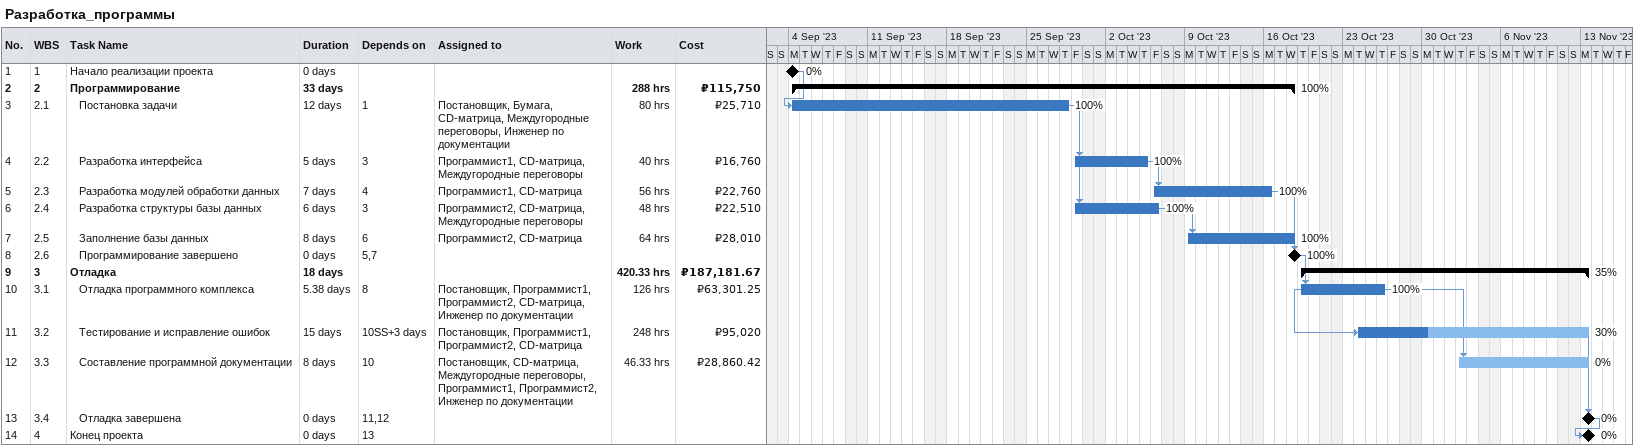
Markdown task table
Разработка_программы

| ID | WBS | Task | Duration | Start | Finish | Predecessors | Resources | % complete | Work (h) | Cost (₽) |
|---|---|---|---|---|---|---|---|---|---|---|
| 1 | 1 | Начало реализации проекта | 0d | 2023-09-04 | 2023-09-04 |  |  | 0 |  |  |
| 2 | 2 | **Программирование** | 33d | 2023-09-04 | 2023-10-18 |  |  | 100 | 288 | 115750 |
| 3 | 2.1 | Постановка задачи | 12d | 2023-09-04 | 2023-09-28 | 1 | Постановщик, Бумага, CD-матрица, Междугородные переговоры, Инженер по документации | 100 | 80 | 25710 |
| 4 | 2.2 | Разработка интерфейса | 5d | 2023-09-29 | 2023-10-05 | 3 | Программист1, CD-матрица, Междугородные переговоры | 100 | 40 | 16760 |
| 5 | 2.3 | Разработка модулей обработки данных | 7d | 2023-10-06 | 2023-10-16 | 4 | Программист1, CD-матрица | 100 | 56 | 22760 |
| 6 | 2.4 | Разработка структуры базы данных | 6d | 2023-09-29 | 2023-10-06 | 3 | Программист2, CD-матрица, Междугородные переговоры | 100 | 48 | 22510 |
| 7 | 2.5 | Заполнение базы данных | 8d | 2023-10-09 | 2023-10-18 | 6 | Программист2, CD-матрица | 100 | 64 | 28010 |
| 8 | 2.6 | Программирование завершено | 0d | 2023-10-18 | 2023-10-18 | 5, 7 |  | 100 |  |  |
| 9 | 3 | **Отладка** | 18d | 2023-10-19 | 2023-11-13 |  |  | 35 | 420.33 | 187181.67 |
| 10 | 3.1 | Отладка программного комплекса | 5.38d | 2023-10-19 | 2023-10-26 | 8 | Постановщик, Программист1, Программист2, CD-матрица, Инженер по документации | 100 | 126 | 63301.25 |
| 11 | 3.2 | Тестирование и исправление ошибок | 15d | 2023-10-24 | 2023-11-13 | 10SS+3d | Постановщик, Программист1, Программист2, CD-матрица | 30 | 248 | 95020 |
| 12 | 3.3 | Составление программной документации | 8d | 2023-11-02 | 2023-11-13 | 10 | Постановщик, CD-матрица, Междугородные переговоры, Программист1, Программист2, Инженер по документации | 0 | 46.33 | 28860.42 |
| 13 | 3.4 | Отладка завершена | 0d | 2023-11-13 | 2023-11-13 | 11, 12 |  | 0 |  |  |
| 14 | 4 | Конец проекта | 0d | 2023-11-13 | 2023-11-13 | 13 |  | 0 |  |  |
